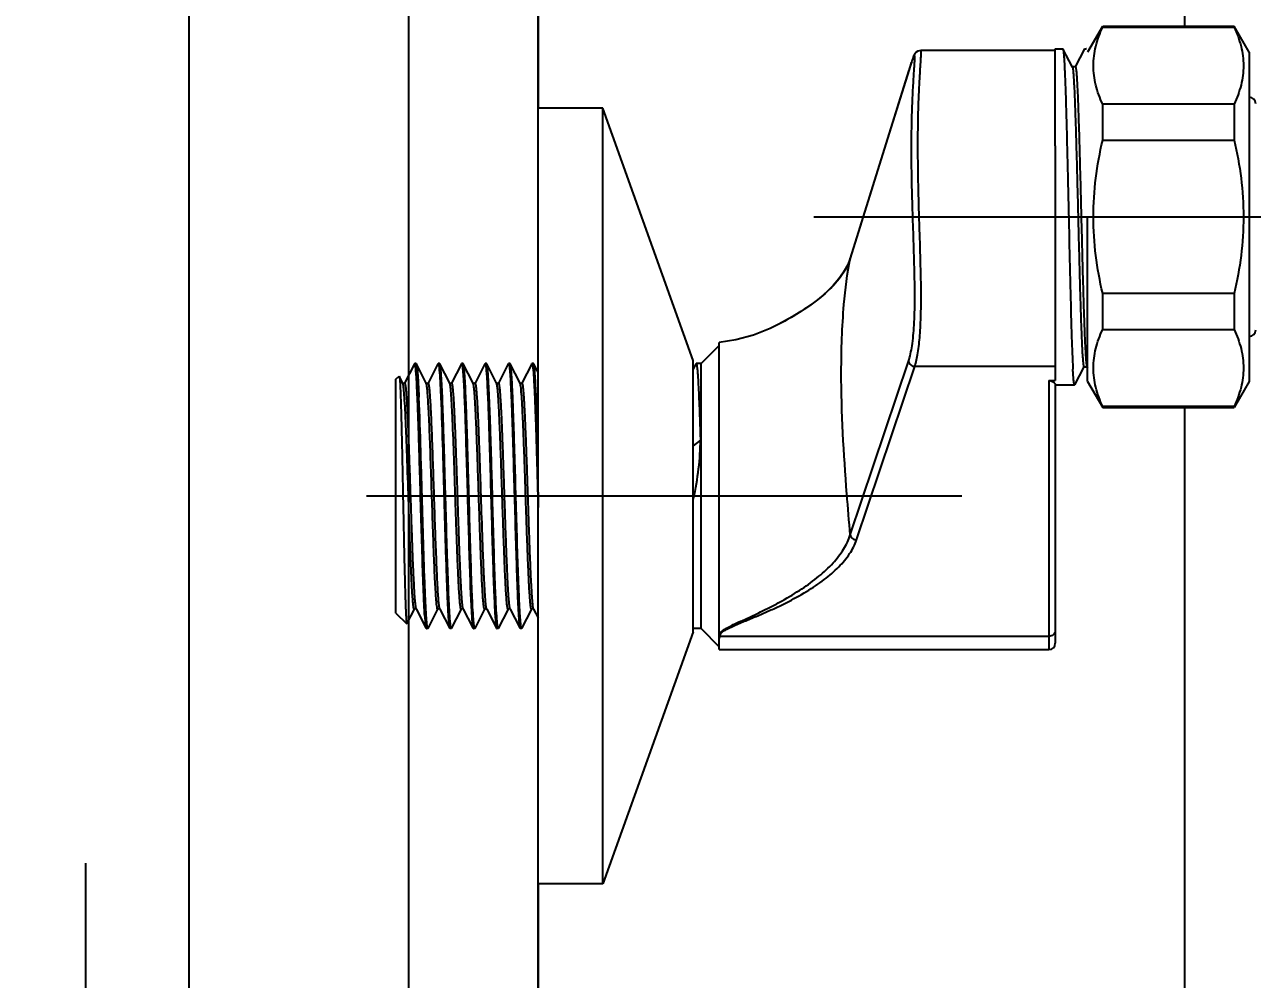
# Model space of a CAD drawing. Header units: millimetres. Extents: x 0 to 1390178, y 0 to 110113.
# Drawn here: x 720612.3 to 720707.3, y 42236.7 to 42310.6 of the extents above; entities that cross this region are included whole.
import ezdxf
from ezdxf.enums import TextEntityAlignment as Align
from ezdxf.xclip import XClip

# ---------------------------------------------------------------- set-up
doc = ezdxf.new("R2018")
doc.units = ezdxf.units.MM
doc.header["$LTSCALE"] = 100
doc.header["$XCLIPFRAME"] = 0
doc.linetypes.add('X - 단위세대 확장형$0$CENTER', pattern=[65, 60, -2, 1, -2])
doc.linetypes.add('X - 단위세대 확장형$0$X-84$0$HID', pattern=[2.3, 1.5, -0.8])
for name, color, linetype in [('SYM', 7, 'Continuous'), ('X - SHEET$0$AA-BORD-TEXT', 3, 'Continuous'), ('X - 단위세대 확장형$0$0 TILE LINE & HATCH', 8, 'Continuous'), ('X - 단위세대 확장형$0$A-ETC', 7, 'Continuous'), ('X - 단위세대 확장형$0$A-FIN', 8, 'Continuous'), ('X - 단위세대 확장형$0$A-HAT', 253, 'Continuous'), ('X - 단위세대 확장형$0$CENTER', 2, 'X - 단위세대 확장형$0$CENTER'), ('X - 단위세대 확장형$0$DIM', 7, 'Continuous'), ('X - 단위세대 확장형$0$TOIL', 4, 'Continuous'), ('X - 단위세대 확장형$0$위생기구', 6, 'Continuous')]:
    doc.layers.add(name, color=color, linetype=linetype)
doc.layers.add('X - 단위세대 확장형$0$A-MC', color=171, linetype='Continuous', plot=False)
doc.styles.get("Standard").update_dxf_attribs({"font": 'Dotum.ttf'})
doc.styles.add('X - SHEET$0$HAUD01', font='Dotum.ttf')

# ---------------------------------------------------------------- blocks, each defined once
blk = doc.blocks.new('X - SHEET$0$HAUDsheetV')
at = {"layer": 'X - SHEET$0$AA-BORD-TEXT', "color": 3, "style": 'X - SHEET$0$HAUD01'}
for tag, p in [('PJCode', (786, 567.9351)), ('작성자', (786.11165, 194.82441)), ('검토자', (786.11165, 181.82441)), ('최종검토자', (786.11165, 168.82441)), ('승인자', (786.11165, 155.82441)), ('일자', (786.83166, 144.01761)), ('개정번호', (811.99999, 65.92))]:
    blk.add_attdef(tag, text='', height=3, dxfattribs=at).set_placement(p, align=Align.MIDDLE_CENTER)
at = {"layer": 'X - SHEET$0$AA-BORD-TEXT', "color": 3, "lineweight": 30, "flags": 104}
blk.add_attdef('PJTitle', text='', height=4, dxfattribs=at).set_placement((787.2483, 536.62153), align=Align.MIDDLE_CENTER)
blk = doc.blocks.new('X - SHEET')
ref = blk.add_blockref('X - SHEET$0$HAUDsheetV', (-100, 0), dxfattribs=dict(xscale=100, yscale=100, zscale=100))
lines = blk.add_mtext('중랑구 상봉동 116-49번지 일원 2030 청년주택 \\P신축공사', dxfattribs={"layer": 'X - SHEET$0$AA-BORD-TEXT', "color": 3, "insert": (78624.83, 53662.153), "char_height": 5056.51661, "attachment_point": 1})
ref.add_attrib('PJTitle', '', (78624.83, 53662.153), dxfattribs={"flags": 104}).embed_mtext(lines)
blk = doc.blocks.new('X - 단위세대 확장형$0$KBY-030C(TOP)')
at = {"layer": 'X - 단위세대 확장형$0$위생기구', "linetype": 'Continuous'}
for p, q in [((999.164, -1849.872), (998.401, -1851.366)), ((999.179, -1849.856), (999.164, -1849.872)), ((999.296, -1849.856), (999.179, -1849.856)), ((999.201, -1849.884), (999.179, -1849.856)), ((999.296, -1849.856), (999.312, -1849.872)), ((1000.074, -1851.366), (999.312, -1849.872)), ((1000.978, -1849.872), (1000.215, -1851.366)), ((1000.978, -1849.872), (1000.994, -1849.856)), ((1001.11, -1849.856), (1000.994, -1849.856)), ((1000.994, -1849.856), (1001.011, -1849.876)), ((1001.011, -1849.876), (1001.015, -1849.884)), ((1001.015, -1849.884), (1001.06, -1850.123)), ((1001.126, -1849.872), (1001.11, -1849.856)), ((1001.889, -1851.366), (1001.126, -1849.872)), ((1002.792, -1849.872), (1002.029, -1851.366)), ((1002.792, -1849.872), (1002.808, -1849.856)), ((1002.924, -1849.856), (1002.808, -1849.856)), ((1002.94, -1849.872), (1002.924, -1849.856)), ((1003.703, -1851.366), (1002.94, -1849.872)), ((1004.606, -1849.872), (1003.844, -1851.366)), ((1004.606, -1849.872), (1004.622, -1849.856)), ((1004.739, -1849.856), (1004.622, -1849.856)), ((1004.755, -1849.872), (1004.739, -1849.856)), ((1005.517, -1851.366), (1004.755, -1849.872)), ((1006.421, -1849.872), (1005.658, -1851.366)), ((1006.421, -1849.872), (1006.437, -1849.856)), ((1006.553, -1849.856), (1006.437, -1849.856)), ((1006.569, -1849.872), (1006.553, -1849.856)), ((1007.331, -1851.366), (1006.569, -1849.872)), ((1008.235, -1849.872), (1007.472, -1851.366)), ((1008.235, -1849.872), (1008.251, -1849.856)), ((997.73, -1851.056), (997.97, -1850.816)), ((997.73, -1869.156), (997.73, -1851.056)), ((997.97, -1850.816), (997.982, -1850.821)), ((998.26, -1851.366), (997.982, -1850.821)), ((997.982, -1850.821), (997.996, -1850.874)), ((998.261, -1851.368), (998.26, -1851.366)), ((998.293, -1851.488), (998.26, -1851.366)), ((998.402, -1851.364), (998.401, -1851.366)), ((1000.074, -1851.366), (1000.074, -1851.365)), ((1000.096, -1851.435), (1000.074, -1851.366)), ((1001.889, -1851.366), (1001.888, -1851.365)), ((1001.924, -1851.501), (1001.889, -1851.366)), ((1002.03, -1851.364), (1002.029, -1851.366)), ((1003.703, -1851.366), (1003.702, -1851.365)), ((1003.709, -1851.38), (1003.703, -1851.366)), ((1003.845, -1851.364), (1003.844, -1851.366)), ((1005.518, -1851.368), (1005.517, -1851.366)), ((1005.527, -1851.391), (1005.517, -1851.366)), ((1005.659, -1851.364), (1005.658, -1851.366)), ((1007.331, -1851.366), (1007.331, -1851.365)), ((1007.357, -1851.452), (1007.331, -1851.366)), ((1007.473, -1851.364), (1007.472, -1851.366)), ((998.582, -1869.993), (999.167, -1868.847)), ((999.167, -1868.847), (999.167, -1868.847)), ((999.167, -1868.847), (999.167, -1868.847)), ((999.308, -1868.847), (999.302, -1868.833)), ((999.303, -1868.839), (999.308, -1868.847)), ((999.308, -1868.847), (999.665, -1869.547)), ((1000.219, -1870.341), (1000.981, -1868.847)), ((1000.981, -1868.847), (1000.981, -1868.848)), ((1001.122, -1868.847), (1001.117, -1868.834)), ((1001.123, -1868.848), (1001.122, -1868.847)), ((1001.122, -1868.847), (1001.885, -1870.341)), ((1002.033, -1870.341), (1002.796, -1868.847)), ((1002.796, -1868.847), (1002.795, -1868.848)), ((1002.937, -1868.847), (1002.903, -1868.721)), ((1002.938, -1868.848), (1002.937, -1868.847)), ((1002.937, -1868.847), (1003.294, -1869.547)), ((1003.847, -1870.341), (1004.61, -1868.847)), ((1004.61, -1868.847), (1004.609, -1868.848)), ((1004.751, -1868.847), (1004.733, -1868.795)), ((1004.752, -1868.848), (1004.751, -1868.847)), ((1004.751, -1868.847), (1005.108, -1869.547)), ((1005.662, -1870.341), (1006.424, -1868.847)), ((1006.424, -1868.847), (1006.424, -1868.848)), ((1006.565, -1868.847), (1006.56, -1868.835)), ((1006.566, -1868.848), (1006.565, -1868.847)), ((1006.565, -1868.847), (1006.923, -1869.547)), ((1007.476, -1870.341), (1008.239, -1868.847)), ((1008.239, -1868.847), (1008.238, -1868.848)), ((997.73, -1869.156), (998.571, -1869.998)), ((998.571, -1869.998), (998.582, -1869.993)), ((999.665, -1869.547), (1000.071, -1870.341)), ((1003.294, -1869.547), (1003.699, -1870.341)), ((1005.108, -1869.547), (1005.514, -1870.341)), ((1006.923, -1869.547), (1007.328, -1870.341)), ((1000.071, -1870.341), (1000.087, -1870.356)), ((1000.203, -1870.356), (1000.087, -1870.356)), ((1000.203, -1870.356), (1000.185, -1870.336)), ((1000.219, -1870.341), (1000.203, -1870.356)), ((1001.885, -1870.341), (1001.901, -1870.356)), ((1002.017, -1870.356), (1001.901, -1870.356)), ((1002.017, -1870.356), (1001.998, -1870.334)), ((1002.033, -1870.341), (1002.017, -1870.356)), ((1003.699, -1870.341), (1003.715, -1870.356)), ((1003.831, -1870.356), (1003.715, -1870.356)), ((1003.831, -1870.356), (1003.812, -1870.334)), ((1003.847, -1870.341), (1003.831, -1870.356)), ((1005.514, -1870.341), (1005.53, -1870.356)), ((1005.646, -1870.356), (1005.53, -1870.356)), ((1005.646, -1870.356), (1005.624, -1870.328)), ((1005.662, -1870.341), (1005.646, -1870.356)), ((1007.328, -1870.341), (1007.344, -1870.356)), ((1007.46, -1870.356), (1007.344, -1870.356)), ((1007.46, -1870.356), (1007.441, -1870.334)), ((1007.476, -1870.341), (1007.46, -1870.356))]:
    blk.add_line(p, q, dxfattribs=at)
for points in [[(998.402, -1851.365), (998.4, -1851.368), (998.348, -1851.401), (998.268, -1851.376), (998.261, -1851.368)], [(1000.099, -1851.389), (1000.076, -1851.369), (1000.074, -1851.365)], [(1000.215, -1851.366), (1000.199, -1851.384), (1000.123, -1851.399), (1000.099, -1851.389)], [(1002.03, -1851.364), (1002.029, -1851.367), (1001.975, -1851.401), (1001.893, -1851.372), (1001.888, -1851.366)], [(1003.845, -1851.364), (1003.843, -1851.367), (1003.789, -1851.401), (1003.707, -1851.372), (1003.703, -1851.366)], [(1005.659, -1851.364), (1005.657, -1851.367), (1005.608, -1851.4), (1005.525, -1851.376), (1005.518, -1851.368)], [(1007.473, -1851.364), (1007.472, -1851.367), (1007.417, -1851.401), (1007.336, -1851.372), (1007.331, -1851.366)], [(999.167, -1868.847), (999.169, -1868.843), (999.216, -1868.813), (999.292, -1868.829), (999.303, -1868.839)], [(1000.981, -1868.848), (1000.986, -1868.84), (1001.067, -1868.812), (1001.099, -1868.824)], [(1001.099, -1868.824), (1001.122, -1868.846), (1001.123, -1868.848)], [(1002.795, -1868.848), (1002.8, -1868.84), (1002.882, -1868.812), (1002.913, -1868.824)], [(1002.913, -1868.824), (1002.936, -1868.846), (1002.937, -1868.848)], [(1004.609, -1868.848), (1004.614, -1868.841), (1004.683, -1868.81), (1004.718, -1868.819)], [(1004.718, -1868.819), (1004.749, -1868.843), (1004.752, -1868.848)], [(1006.424, -1868.848), (1006.429, -1868.84), (1006.51, -1868.812), (1006.542, -1868.824)], [(1006.542, -1868.824), (1006.565, -1868.846), (1006.566, -1868.848)]]:
    blk.add_lwpolyline(points, dxfattribs=at)
for centre, radius, start, end in [((999.021, -1849.953), 0.192, 19.95747, 20.81311), ((1002.139, -1870.274), 0.154, 200.8721, 203.24721), ((1003.955, -1870.273), 0.155, 200.81961, 203.11254), ((1005.803, -1870.26), 0.191, 199.9461, 200.91802), ((1007.586, -1870.272), 0.158, 200.75748, 202.96645)]:
    blk.add_arc(centre, radius, start, end, dxfattribs=at)
for points, knots in [([(999.961, -1869.396), (999.919, -1868.765), (999.852, -1867.239), (999.763, -1864.65), (999.674, -1861.575), (999.598, -1858.853), (999.535, -1856.684), (999.489, -1855.167), (999.442, -1853.782), (999.396, -1852.567), (999.35, -1851.556), (999.31, -1850.852), (999.276, -1850.411), (999.253, -1850.176), (999.23, -1850.009), (999.214, -1849.919), (999.202, -1849.887)], [0, 0, 0, 0, 0.097112, 0.234678, 0.398023, 0.569702, 0.652915, 0.731373, 0.802965, 0.865769, 0.9181, 0.958559, 0.973987, 0.986077, 0.994755, 1, 1, 1, 1]), ([(999.312, -1849.872), (999.325, -1849.898), (999.341, -1849.979), (999.365, -1850.133), (999.387, -1850.358), (999.411, -1850.651), (999.435, -1851.011), (999.469, -1851.616), (999.491, -1852.101), (999.505, -1852.444)], [0, 0, 0, 0, 0.033638, 0.094332, 0.182036, 0.296214, 0.436146, 0.600919, 1, 1, 1, 1]), ([(1001.06, -1850.123), (1001.096, -1850.415), (1001.145, -1851.189), (1001.183, -1851.963), (1001.204, -1852.444)], [0, 0, 0, 0, 0.379567, 1, 1, 1, 1]), ([(1001.891, -1869.396), (1001.849, -1868.759), (1001.781, -1867.215), (1001.692, -1864.598), (1001.602, -1861.492), (1001.526, -1858.747), (1001.462, -1856.565), (1001.415, -1855.044), (1001.368, -1853.661), (1001.322, -1852.455), (1001.281, -1851.576), (1001.247, -1850.985), (1001.224, -1850.634), (1001.201, -1850.348), (1001.178, -1850.127), (1001.155, -1849.977), (1001.139, -1849.897), (1001.126, -1849.872)], [0, 0, 0, 0, 0.098047, 0.237092, 0.402045, 0.574993, 0.658571, 0.737145, 0.80857, 0.870892, 0.922411, 0.94367, 0.961727, 0.976467, 0.987789, 0.995637, 1, 1, 1, 1]), ([(1002.808, -1849.856), (1002.816, -1849.856), (1002.833, -1849.887), (1002.838, -1849.91), (1002.842, -1849.929)], [0, 0, 0, 0, 0.304587, 1, 1, 1, 1]), ([(1002.842, -1849.929), (1002.868, -1850.036), (1002.898, -1850.342), (1002.944, -1850.922), (1002.987, -1851.742), (1003.033, -1852.78), (1003.079, -1854.009), (1003.142, -1855.932), (1003.218, -1858.542), (1003.307, -1861.728), (1003.395, -1864.745), (1003.482, -1867.282), (1003.548, -1868.777), (1003.589, -1869.396)], [0, 0, 0, 0, 0.017026, 0.047157, 0.089655, 0.143429, 0.207084, 0.278965, 0.439752, 0.609148, 0.769616, 0.904551, 1, 1, 1, 1]), ([(1003.705, -1869.396), (1003.663, -1868.759), (1003.596, -1867.215), (1003.506, -1864.598), (1003.416, -1861.492), (1003.34, -1858.747), (1003.276, -1856.565), (1003.229, -1855.044), (1003.183, -1853.661), (1003.136, -1852.455), (1003.095, -1851.576), (1003.062, -1850.985), (1003.038, -1850.634), (1003.015, -1850.348), (1002.993, -1850.127), (1002.969, -1849.977), (1002.953, -1849.897), (1002.94, -1849.872)], [0, 0, 0, 0, 0.098047, 0.237091, 0.402045, 0.574992, 0.65857, 0.737144, 0.80857, 0.870892, 0.922411, 0.94367, 0.961727, 0.976467, 0.987789, 0.995637, 1, 1, 1, 1]), ([(1004.622, -1849.856), (1004.631, -1849.856), (1004.647, -1849.888), (1004.653, -1849.911), (1004.657, -1849.93)], [0, 0, 0, 0, 0.304046, 1, 1, 1, 1]), ([(1004.657, -1849.93), (1004.682, -1850.038), (1004.713, -1850.345), (1004.759, -1850.925), (1004.802, -1851.746), (1004.848, -1852.785), (1004.893, -1854.014), (1004.957, -1855.937), (1005.032, -1858.547), (1005.121, -1861.731), (1005.209, -1864.747), (1005.296, -1867.283), (1005.362, -1868.778), (1005.404, -1869.396)], [0, 0, 0, 0, 0.017092, 0.047278, 0.089819, 0.143624, 0.207297, 0.279184, 0.439952, 0.609299, 0.769707, 0.904586, 1, 1, 1, 1]), ([(1005.52, -1869.396), (1005.477, -1868.759), (1005.41, -1867.215), (1005.32, -1864.598), (1005.231, -1861.492), (1005.154, -1858.747), (1005.091, -1856.565), (1005.044, -1855.044), (1004.997, -1853.661), (1004.95, -1852.455), (1004.91, -1851.576), (1004.876, -1850.985), (1004.853, -1850.634), (1004.829, -1850.348), (1004.807, -1850.127), (1004.784, -1849.977), (1004.767, -1849.897), (1004.755, -1849.872)], [0, 0, 0, 0, 0.098047, 0.237091, 0.402044, 0.574991, 0.658569, 0.737143, 0.808569, 0.870892, 0.922411, 0.94367, 0.961727, 0.976467, 0.987789, 0.995637, 1, 1, 1, 1]), ([(1006.437, -1849.856), (1006.445, -1849.856), (1006.462, -1849.888), (1006.467, -1849.912), (1006.472, -1849.931)], [0, 0, 0, 0, 0.303499, 1, 1, 1, 1]), ([(1006.472, -1849.931), (1006.497, -1850.039), (1006.527, -1850.347), (1006.573, -1850.929), (1006.616, -1851.751), (1006.662, -1852.79), (1006.707, -1854.019), (1006.771, -1855.942), (1006.847, -1858.551), (1006.936, -1861.735), (1007.023, -1864.75), (1007.111, -1867.284), (1007.177, -1868.778), (1007.218, -1869.396)], [0, 0, 0, 0, 0.017163, 0.047408, 0.089995, 0.143832, 0.207526, 0.279419, 0.440165, 0.609462, 0.769804, 0.904623, 1, 1, 1, 1]), ([(1007.334, -1869.396), (1007.292, -1868.759), (1007.224, -1867.215), (1007.135, -1864.598), (1007.045, -1861.492), (1006.969, -1858.747), (1006.905, -1856.565), (1006.858, -1855.044), (1006.811, -1853.661), (1006.764, -1852.455), (1006.724, -1851.576), (1006.69, -1850.985), (1006.667, -1850.634), (1006.643, -1850.348), (1006.621, -1850.127), (1006.598, -1849.977), (1006.582, -1849.897), (1006.569, -1849.872)], [0, 0, 0, 0, 0.098048, 0.237089, 0.402042, 0.57499, 0.658567, 0.737141, 0.808567, 0.870892, 0.922411, 0.94367, 0.961727, 0.976467, 0.987789, 0.995637, 1, 1, 1, 1]), ([(997.996, -1850.874), (998.018, -1850.999), (998.04, -1851.362), (998.077, -1852.06), (998.11, -1853.06), (998.146, -1854.322), (998.181, -1855.799), (998.217, -1857.438), (998.252, -1859.179), (998.288, -1860.96), (998.323, -1862.718), (998.358, -1864.391), (998.393, -1865.922), (998.423, -1867.084), (998.447, -1867.904), (998.465, -1868.424), (998.482, -1868.874), (998.499, -1869.251), (998.516, -1869.551), (998.531, -1869.752), (998.544, -1869.872), (998.552, -1869.933), (998.56, -1869.972), (998.566, -1869.993), (998.571, -1869.998)], [0, 0, 0, 0, 0.019805, 0.056871, 0.109792, 0.176578, 0.254751, 0.34145, 0.433539, 0.527726, 0.620681, 0.709156, 0.790093, 0.860728, 0.89142, 0.918681, 0.942281, 0.962033, 0.977772, 0.989385, 0.993615, 0.996787, 0.998905, 1, 1, 1, 1]), ([(999.167, -1868.847), (999.163, -1868.854), (999.157, -1868.867), (999.133, -1868.86), (999.124, -1868.831), (999.109, -1868.79), (999.097, -1868.727), (999.077, -1868.607), (999.054, -1868.409), (999.027, -1868.116), (999.001, -1867.752), (998.974, -1867.32), (998.936, -1866.618), (998.89, -1865.605), (998.836, -1864.251), (998.783, -1862.749), (998.711, -1860.609), (998.641, -1858.458), (998.569, -1856.373), (998.515, -1854.972), (998.462, -1853.754), (998.411, -1852.762), (998.358, -1852.032), (998.32, -1851.636), (998.293, -1851.488)], [0, 0, 0, 0, 0.00122, 0.002024, 0.00355, 0.006102, 0.009727, 0.014437, 0.0271, 0.044, 0.065003, 0.089921, 0.118541, 0.185831, 0.264484, 0.351704, 0.444387, 0.632864, 0.721949, 0.803315, 0.874068, 0.931695, 0.974161, 1, 1, 1, 1]), ([(999.302, -1868.833), (999.288, -1868.796), (999.268, -1868.692), (999.241, -1868.496), (999.214, -1868.221), (999.174, -1867.704), (999.127, -1866.883), (999.072, -1865.715), (999.018, -1864.334), (998.963, -1862.793), (998.907, -1861.151), (998.852, -1859.469), (998.797, -1857.811), (998.742, -1856.24), (998.687, -1854.815), (998.64, -1853.745), (998.601, -1853.001), (998.573, -1852.541), (998.545, -1852.153), (998.521, -1851.876), (998.501, -1851.694), (998.488, -1851.586), (998.474, -1851.499), (998.461, -1851.431), (998.446, -1851.385), (998.436, -1851.355), (998.412, -1851.344), (998.405, -1851.358), (998.402, -1851.364)], [0, 0, 0, 0, 0.006712, 0.017997, 0.033798, 0.05398, 0.10671, 0.174221, 0.25397, 0.342947, 0.437788, 0.53491, 0.630641, 0.721361, 0.803642, 0.874377, 0.904561, 0.9309, 0.953146, 0.971095, 0.978405, 0.984585, 0.989627, 0.993521, 0.996277, 0.99794, 0.998788, 1, 1, 1, 1]), ([(1000.265, -1853.559), (1000.252, -1853.299), (1000.227, -1852.832), (1000.188, -1852.215), (1000.147, -1851.766), (1000.117, -1851.524), (1000.096, -1851.435)], [0, 0, 0, 0, 0.36558, 0.657988, 0.870789, 1, 1, 1, 1]), ([(1000.444, -1853.559), (1000.435, -1853.378), (1000.417, -1853.04), (1000.389, -1852.568), (1000.361, -1852.171), (1000.337, -1851.887), (1000.316, -1851.7), (1000.302, -1851.59), (1000.288, -1851.501), (1000.275, -1851.432), (1000.26, -1851.386), (1000.251, -1851.354), (1000.226, -1851.344), (1000.219, -1851.359), (1000.215, -1851.366)], [0, 0, 0, 0, 0.240333, 0.450346, 0.627617, 0.770543, 0.82871, 0.877855, 0.917895, 0.948773, 0.970529, 0.98355, 0.990159, 1, 1, 1, 1]), ([(1002.795, -1868.848), (1002.792, -1868.854), (1002.785, -1868.867), (1002.762, -1868.86), (1002.752, -1868.831), (1002.738, -1868.79), (1002.726, -1868.728), (1002.706, -1868.608), (1002.683, -1868.411), (1002.656, -1868.12), (1002.63, -1867.758), (1002.603, -1867.328), (1002.565, -1866.63), (1002.519, -1865.621), (1002.466, -1864.272), (1002.412, -1862.776), (1002.341, -1860.643), (1002.256, -1858.024), (1002.168, -1855.529), (1002.092, -1853.791), (1002.041, -1852.793), (1001.989, -1852.055), (1001.951, -1851.652), (1001.924, -1851.501)], [0, 0, 0, 0, 0.001215, 0.002018, 0.003539, 0.006079, 0.009689, 0.01438, 0.026987, 0.043813, 0.064724, 0.089536, 0.118037, 0.185057, 0.26342, 0.350354, 0.442783, 0.630953, 0.801511, 0.872513, 0.930529, 0.973517, 1, 1, 1, 1]), ([(1002.903, -1868.721), (1002.876, -1868.573), (1002.838, -1868.175), (1002.786, -1867.444), (1002.734, -1866.452), (1002.681, -1865.234), (1002.628, -1863.834), (1002.555, -1861.751), (1002.486, -1859.602), (1002.414, -1857.464), (1002.36, -1855.964), (1002.307, -1854.611), (1002.261, -1853.598), (1002.223, -1852.897), (1002.196, -1852.464), (1002.17, -1852.1), (1002.146, -1851.84), (1002.127, -1851.669), (1002.114, -1851.569), (1002.1, -1851.487), (1002.088, -1851.424), (1002.073, -1851.382), (1002.064, -1851.353), (1002.041, -1851.345), (1002.034, -1851.358), (1002.03, -1851.364)], [0, 0, 0, 0, 0.025982, 0.068545, 0.126224, 0.196985, 0.27832, 0.367344, 0.55565, 0.648244, 0.735388, 0.813987, 0.881254, 0.909877, 0.934807, 0.955833, 0.972766, 0.979654, 0.985472, 0.990209, 0.993862, 0.996442, 0.997996, 0.99881, 1, 1, 1, 1]), ([(1004.609, -1868.848), (1004.606, -1868.854), (1004.599, -1868.868), (1004.575, -1868.858), (1004.565, -1868.828), (1004.55, -1868.782), (1004.538, -1868.715), (1004.524, -1868.628), (1004.51, -1868.521), (1004.49, -1868.338), (1004.466, -1868.061), (1004.438, -1867.673), (1004.411, -1867.214), (1004.371, -1866.47), (1004.324, -1865.4), (1004.269, -1863.975), (1004.214, -1862.403), (1004.159, -1860.745), (1004.103, -1859.062), (1004.048, -1857.419), (1003.993, -1855.877), (1003.939, -1854.496), (1003.884, -1853.327), (1003.837, -1852.507), (1003.796, -1851.99), (1003.77, -1851.715), (1003.743, -1851.52), (1003.723, -1851.416), (1003.709, -1851.38)], [0, 0, 0, 0, 0.001226, 0.002068, 0.003716, 0.006456, 0.010336, 0.015363, 0.02153, 0.028828, 0.046758, 0.068988, 0.095317, 0.125494, 0.196231, 0.278529, 0.369278, 0.465044, 0.562205, 0.657084, 0.746092, 0.82586, 0.893377, 0.946096, 0.966265, 0.98205, 0.993314, 1, 1, 1, 1]), ([(1004.733, -1868.795), (1004.721, -1868.747), (1004.7, -1868.624), (1004.659, -1868.274), (1004.614, -1867.653), (1004.56, -1866.706), (1004.507, -1865.515), (1004.453, -1864.125), (1004.379, -1862.026), (1004.308, -1859.846), (1004.235, -1857.665), (1004.181, -1856.124), (1004.126, -1854.729), (1004.08, -1853.683), (1004.041, -1852.958), (1004.014, -1852.509), (1003.986, -1852.131), (1003.963, -1851.861), (1003.943, -1851.684), (1003.929, -1851.579), (1003.916, -1851.494), (1003.903, -1851.428), (1003.888, -1851.384), (1003.879, -1851.354), (1003.855, -1851.344), (1003.848, -1851.358), (1003.845, -1851.364)], [0, 0, 0, 0, 0.008488, 0.021427, 0.06025, 0.115122, 0.184043, 0.264483, 0.353483, 0.543862, 0.638232, 0.727401, 0.808086, 0.87732, 0.90683, 0.932562, 0.954284, 0.971797, 0.978929, 0.984957, 0.989868, 0.993662, 0.996348, 0.997968, 0.998802, 1, 1, 1, 1]), ([(1006.424, -1868.848), (1006.42, -1868.854), (1006.413, -1868.868), (1006.389, -1868.859), (1006.38, -1868.828), (1006.365, -1868.784), (1006.352, -1868.717), (1006.338, -1868.631), (1006.325, -1868.525), (1006.305, -1868.344), (1006.281, -1868.07), (1006.253, -1867.686), (1006.226, -1867.231), (1006.187, -1866.494), (1006.14, -1865.432), (1006.085, -1864.017), (1006.03, -1862.456), (1005.975, -1860.807), (1005.92, -1859.131), (1005.865, -1857.492), (1005.81, -1855.952), (1005.756, -1854.567), (1005.702, -1853.39), (1005.655, -1852.56), (1005.614, -1852.032), (1005.588, -1851.748), (1005.561, -1851.542), (1005.541, -1851.432), (1005.527, -1851.391)], [0, 0, 0, 0, 0.001228, 0.002063, 0.003688, 0.006397, 0.010234, 0.015207, 0.021312, 0.028542, 0.046303, 0.068336, 0.094439, 0.124369, 0.194558, 0.276282, 0.366477, 0.461764, 0.55857, 0.653263, 0.742294, 0.822325, 0.890358, 0.943853, 0.964503, 0.980828, 0.992682, 1, 1, 1, 1]), ([(1006.56, -1868.835), (1006.546, -1868.799), (1006.526, -1868.697), (1006.499, -1868.504), (1006.472, -1868.231), (1006.432, -1867.716), (1006.385, -1866.898), (1006.33, -1865.731), (1006.275, -1864.351), (1006.22, -1862.811), (1006.165, -1861.167), (1006.11, -1859.484), (1006.055, -1857.824), (1006, -1856.25), (1005.945, -1854.823), (1005.897, -1853.75), (1005.858, -1853.005), (1005.83, -1852.544), (1005.803, -1852.155), (1005.779, -1851.878), (1005.759, -1851.695), (1005.745, -1851.587), (1005.731, -1851.499), (1005.718, -1851.431), (1005.703, -1851.386), (1005.694, -1851.355), (1005.67, -1851.344), (1005.662, -1851.358), (1005.659, -1851.364)], [0, 0, 0, 0, 0.006564, 0.017708, 0.033383, 0.053449, 0.105995, 0.173383, 0.253069, 0.342039, 0.436924, 0.53413, 0.629974, 0.720825, 0.803242, 0.874108, 0.90435, 0.930744, 0.953036, 0.971026, 0.978354, 0.984548, 0.989601, 0.993507, 0.996272, 0.99794, 0.998789, 1, 1, 1, 1]), ([(1008.238, -1868.848), (1008.235, -1868.854), (1008.228, -1868.868), (1008.204, -1868.859), (1008.195, -1868.83), (1008.18, -1868.788), (1008.168, -1868.724), (1008.154, -1868.641), (1008.141, -1868.539), (1008.121, -1868.366), (1008.098, -1868.102), (1008.071, -1867.731), (1008.044, -1867.292), (1008.005, -1866.579), (1007.959, -1865.551), (1007.905, -1864.178), (1007.851, -1862.657), (1007.779, -1860.498), (1007.709, -1858.332), (1007.635, -1856.24), (1007.582, -1854.843), (1007.528, -1853.637), (1007.477, -1852.665), (1007.423, -1851.963), (1007.386, -1851.588), (1007.357, -1851.452)], [0, 0, 0, 0, 0.00122, 0.002034, 0.003594, 0.006195, 0.009887, 0.01468, 0.020572, 0.027552, 0.044716, 0.066036, 0.091315, 0.120335, 0.188506, 0.26809, 0.356212, 0.449684, 0.639077, 0.728147, 0.809109, 0.879038, 0.935411, 0.976205, 1, 1, 1, 1]), ([(1000.077, -1869.396), (1000.047, -1868.949), (999.996, -1867.892), (999.897, -1865.289), (999.787, -1861.469), (999.659, -1856.875), (999.564, -1853.827), (999.505, -1852.444)], [0, 0, 0, 0, 0.079312, 0.187108, 0.460657, 0.755139, 1, 1, 1, 1]), ([(1001.204, -1852.444), (1001.262, -1853.827), (1001.357, -1856.875), (1001.485, -1861.469), (1001.595, -1865.289), (1001.694, -1867.892), (1001.745, -1868.949), (1001.775, -1869.396)], [0, 0, 0, 0, 0.244861, 0.539343, 0.812892, 0.920688, 1, 1, 1, 1]), ([(1000.981, -1868.848), (1000.94, -1868.925), (1000.885, -1868.573), (1000.869, -1868.406), (1000.833, -1868.027), (1000.798, -1867.489), (1000.753, -1866.685), (1000.71, -1865.733), (1000.666, -1864.644), (1000.605, -1863.001), (1000.533, -1860.825), (1000.447, -1858.215), (1000.362, -1855.785), (1000.3, -1854.253), (1000.265, -1853.559)], [0, 0, 0, 0, 0.017235, 0.029796, 0.045584, 0.08648, 0.138972, 0.201816, 0.273514, 0.352355, 0.5238, 0.699855, 0.863775, 1, 1, 1, 1]), ([(1001.117, -1868.834), (1001.092, -1868.77), (1001.066, -1868.574), (1001.024, -1868.197), (1000.986, -1867.647), (1000.944, -1866.938), (1000.903, -1866.085), (1000.846, -1864.712), (1000.776, -1862.792), (1000.696, -1860.358), (1000.615, -1857.904), (1000.535, -1855.634), (1000.476, -1854.207), (1000.444, -1853.559)], [0, 0, 0, 0, 0.013348, 0.038373, 0.074633, 0.121386, 0.177654, 0.242253, 0.390832, 0.554628, 0.71985, 0.872585, 1, 1, 1, 1]), ([(999.961, -1869.396), (999.969, -1869.519), (999.985, -1869.737), (1000.01, -1870.019), (1000.037, -1870.21), (1000.055, -1870.31), (1000.071, -1870.341)], [0, 0, 0, 0, 0.389161, 0.687137, 0.890905, 1, 1, 1, 1]), ([(1000.182, -1870.329), (1000.168, -1870.294), (1000.15, -1870.192), (1000.125, -1869.999), (1000.1, -1869.724), (1000.085, -1869.514), (1000.077, -1869.396)], [0, 0, 0, 0, 0.120034, 0.32753, 0.621783, 1, 1, 1, 1]), ([(1001.775, -1869.396), (1001.783, -1869.519), (1001.799, -1869.737), (1001.824, -1870.019), (1001.852, -1870.21), (1001.869, -1870.31), (1001.885, -1870.341)], [0, 0, 0, 0, 0.389161, 0.687139, 0.890907, 1, 1, 1, 1]), ([(1001.996, -1870.328), (1001.982, -1870.293), (1001.964, -1870.191), (1001.939, -1869.998), (1001.914, -1869.724), (1001.899, -1869.514), (1001.891, -1869.396)], [0, 0, 0, 0, 0.120678, 0.328389, 0.622421, 1, 1, 1, 1]), ([(1003.589, -1869.396), (1003.597, -1869.519), (1003.614, -1869.737), (1003.639, -1870.019), (1003.666, -1870.21), (1003.684, -1870.31), (1003.699, -1870.341)], [0, 0, 0, 0, 0.389167, 0.687143, 0.890908, 1, 1, 1, 1]), ([(1003.81, -1870.328), (1003.797, -1870.293), (1003.778, -1870.191), (1003.753, -1869.998), (1003.729, -1869.723), (1003.713, -1869.514), (1003.705, -1869.396)], [0, 0, 0, 0, 0.120809, 0.328564, 0.622552, 1, 1, 1, 1]), ([(1005.404, -1869.396), (1005.412, -1869.519), (1005.428, -1869.737), (1005.453, -1870.019), (1005.48, -1870.21), (1005.498, -1870.31), (1005.514, -1870.341)], [0, 0, 0, 0, 0.389168, 0.687144, 0.890909, 1, 1, 1, 1]), ([(1005.623, -1870.325), (1005.61, -1870.289), (1005.592, -1870.187), (1005.567, -1869.994), (1005.543, -1869.721), (1005.528, -1869.513), (1005.52, -1869.396)], [0, 0, 0, 0, 0.123051, 0.331556, 0.624771, 1, 1, 1, 1]), ([(1007.218, -1869.396), (1007.226, -1869.519), (1007.242, -1869.737), (1007.267, -1870.019), (1007.295, -1870.21), (1007.312, -1870.31), (1007.328, -1870.341)], [0, 0, 0, 0, 0.389188, 0.687153, 0.890912, 1, 1, 1, 1]), ([(1007.439, -1870.328), (1007.425, -1870.293), (1007.407, -1870.19), (1007.382, -1869.998), (1007.357, -1869.723), (1007.342, -1869.514), (1007.334, -1869.396)], [0, 0, 0, 0, 0.120961, 0.328768, 0.622704, 1, 1, 1, 1]), ([(1000.185, -1870.336), (1000.184, -1870.335), (1000.183, -1870.333), (1000.182, -1870.33), (1000.182, -1870.329)], [0, 0, 0, 0, 0.485214, 1, 1, 1, 1])]:
    blk.add_open_spline(points, degree=3, knots=knots, dxfattribs=at)
blk.add_wipeout([(1008.73, -1662.941), (1013.73, -1662.941), (1020.73, -1682.441), (1020.73, -1682.691), (1021.33, -1682.691), (1022.73, -1681.291), (1022.73, -1681.062), (1048.23, -1681.062), (1048.583, -1681.209), (1048.73, -1681.562), (1048.73, -1705.502), (1049.044, -1705.513), (1049.768, -1706.902), (1050.003, -1706.902), (1050.732, -1705.502), (1050.859, -1705.513), (1051.23, -1705.774), (1052.397, -1703.752), (1062.562, -1703.752), (1063.73, -1705.774), (1063.73, -1709.252), (1064.083, -1709.398), (1064.23, -1709.752), (1064.23, -1702.002), (1064.523, -1701.294), (1065.23, -1701.002), (1107.23, -1701.002), (1107.937, -1701.294), (1108.23, -1702.002), (1108.23, -1759.719), (1113.559, -1760.414), (1122.297, -1760.969), (1124.588, -1761.002), (1194.559, -1761.002), (1198.534, -1762.233), (1201.113, -1765.485), (1203.545, -1778.502), (1201.118, -1791.507), (1198.534, -1794.77), (1194.559, -1796.002), (1124.588, -1796.002), (1114.395, -1796.506), (1108.218, -1797.285), (1108.23, -1855.002), (1107.937, -1855.709), (1107.23, -1856.002), (1065.23, -1856.002), (1064.523, -1855.709), (1064.23, -1855.002), (1064.23, -1847.252), (1064.083, -1847.605), (1063.73, -1847.752), (1063.73, -1851.23), (1062.562, -1853.252), (1052.397, -1853.252), (1051.23, -1851.23), (1051.23, -1850.196), (1051.181, -1850.102), (1050.951, -1850.104), (1050.212, -1851.5), (1048.73, -1851.502), (1048.73, -1871.485), (1048.23, -1871.985), (1022.73, -1871.985), (1022.73, -1871.756), (1021.33, -1870.356), (1020.73, -1870.356), (1020.73, -1870.606), (1013.73, -1890.106), (1008.73, -1890.106), (1008.73, -1830.106), (1013.73, -1830.106), (1020.73, -1849.606), (1020.73, -1850.275), (1020.957, -1849.858), (1021.33, -1849.856), (1022.73, -1848.456), (1022.73, -1848.228), (1024.698, -1847.831), (1027.612, -1846.664), (1030.291, -1844.944), (1032.36, -1842.778), (1032.772, -1841.955), (1035.124, -1834.469), (1037.859, -1825.901), (1037.859, -1825.631), (1038.211, -1825.655), (1048.73, -1825.655), (1048.73, -1825.502), (1049.309, -1825.502), (1050.055, -1826.922), (1050.297, -1826.922), (1051.009, -1825.502), (1051.252, -1825.736), (1052.397, -1823.752), (1062.562, -1823.752), (1063.73, -1825.774), (1063.73, -1829.252), (1064.083, -1829.398), (1064.23, -1829.752), (1064.23, -1727.252), (1064.083, -1727.605), (1063.73, -1727.752), (1063.73, -1731.23), (1062.562, -1733.252), (1052.397, -1733.252), (1051.23, -1731.23), (1051.23, -1730.727), (1050.897, -1730.088), (1050.668, -1730.102), (1049.951, -1731.49), (1048.73, -1731.502), (1048.73, -1731.389), (1038.147, -1731.349), (1038.061, -1731.4), (1037.809, -1730.891), (1032.869, -1712.266), (1030.88, -1709.005), (1027.809, -1706.573), (1022.73, -1704.82), (1022.73, -1704.591), (1021.33, -1703.191), (1020.73, -1703.191), (1020.73, -1703.441), (1013.73, -1722.941), (1008.73, -1722.941)]).dxf.layer = 'X - 단위세대 확장형$0$0 TILE LINE & HATCH'
at = {"layer": 'X - 단위세대 확장형$0$CENTER', "color": 1, "linetype": 'X - 단위세대 확장형$0$CENTER'}
for p, q in [((1030.058, -1838.502), (1119.297, -1838.502)), ((1041.499, -1860.106), (995.457, -1860.106))]:
    blk.add_line(p, q, dxfattribs=at)
at = {"layer": 'X - 단위세대 확장형$0$위생기구', "linetype": 'Continuous'}
for p, q in [((1051.252, -1825.736), (1052.397, -1823.752)), ((1052.397, -1823.839), (1052.397, -1823.752)), ((1052.397, -1823.752), (1062.562, -1823.752)), ((1052.397, -1823.839), (1062.562, -1823.839)), ((1063.73, -1825.774), (1062.562, -1823.752)), ((1062.562, -1823.752), (1062.562, -1823.839)), ((1048.73, -1825.631), (1038.316, -1825.631)), ((1048.73, -1833.008), (1048.73, -1825.502)), ((1048.73, -1825.502), (1049.309, -1825.502)), ((1049.309, -1825.502), (1049.321, -1825.513)), ((1050.052, -1826.915), (1049.321, -1825.513)), ((1050.997, -1825.513), (1050.275, -1826.899)), ((1050.997, -1825.513), (1051.009, -1825.502)), ((1051.009, -1825.502), (1051.123, -1825.502)), ((1051.009, -1825.502), (1051.034, -1825.55)), ((1051.136, -1825.513), (1051.124, -1825.502)), ((1063.73, -1825.774), (1063.73, -1851.23)), ((1037.373, -1827.245), (1032.875, -1841.693)), ((1037.416, -1827.104), (1035.882, -1832.031)), ((1037.38, -1827.223), (1037.373, -1827.245)), ((1037.373, -1827.245), (1037.379, -1827.225)), ((1050.28, -1826.902), (1050.038, -1826.902)), ((1050.052, -1826.915), (1050.058, -1826.929)), ((1008.73, -1890.106), (1008.73, -1830.106)), ((1013.73, -1830.106), (1008.73, -1830.106)), ((1020.73, -1849.606), (1013.73, -1830.106)), ((1013.73, -1890.106), (1013.73, -1830.106)), ((1062.562, -1829.781), (1052.397, -1829.781)), ((1052.397, -1832.559), (1052.397, -1829.781)), ((1062.562, -1829.781), (1062.562, -1832.559)), ((1048.73, -1833.008), (1048.73, -1850.284)), ((1052.397, -1832.559), (1062.562, -1832.559)), ((1051.23, -1851.23), (1051.23, -1838.502)), ((1032.868, -1841.717), (1032.875, -1841.693)), ((1032.875, -1841.693), (1032.868, -1841.717)), ((1062.562, -1844.444), (1052.397, -1844.444)), ((1052.397, -1847.222), (1052.397, -1844.444)), ((1062.562, -1844.444), (1062.562, -1847.222)), ((1027.358, -1846.8), (1027.296, -1846.833)), ((1052.397, -1847.222), (1062.562, -1847.222)), ((1022.73, -1871.985), (1022.73, -1848.228)), ((1021.33, -1849.856), (1022.73, -1848.456)), ((1008.367, -1849.856), (1008.251, -1849.856)), ((1008.383, -1849.872), (1008.367, -1849.856)), ((1008.73, -1850.551), (1008.383, -1849.872)), ((1020.73, -1870.606), (1020.73, -1849.606)), ((1020.935, -1849.872), (1020.73, -1850.275)), ((1020.935, -1849.872), (1020.951, -1849.856)), ((1021.33, -1849.856), (1020.951, -1849.856)), ((1021.33, -1870.356), (1021.33, -1849.856)), ((1032.868, -1863.113), (1037.373, -1849.695)), ((1033.352, -1863.5), (1037.856, -1850.077)), ((1048.73, -1850.077), (1037.856, -1850.077)), ((1050.229, -1851.49), (1050.951, -1850.104)), ((1050.945, -1850.102), (1051.188, -1850.102)), ((1051.165, -1850.065), (1051.174, -1850.088)), ((1051.174, -1850.088), (1051.23, -1850.196)), ((1048.73, -1850.284), (1048.73, -1851.156)), ((1048.23, -1851.156), (1048.73, -1851.156)), ((1048.23, -1851.156), (1048.23, -1871.985)), ((1048.73, -1851.457), (1048.73, -1871.485)), ((1048.73, -1851.502), (1050.216, -1851.502)), ((1050.229, -1851.49), (1050.216, -1851.502)), ((1051.23, -1851.23), (1052.397, -1853.252)), ((1063.73, -1851.23), (1062.562, -1853.252)), ((1062.562, -1853.164), (1052.397, -1853.164)), ((1052.397, -1853.252), (1052.397, -1853.164)), ((1052.397, -1853.252), (1062.562, -1853.252)), ((1062.562, -1853.164), (1062.562, -1853.252)), ((1021.279, -1855.774), (1020.73, -1856.23)), ((1008.38, -1868.847), (1008.373, -1868.832)), ((1008.38, -1868.848), (1008.38, -1868.847)), ((1008.38, -1868.847), (1008.73, -1869.532)), ((1020.73, -1870.606), (1013.73, -1890.106)), ((1021.33, -1870.356), (1020.73, -1870.356)), ((1021.33, -1870.356), (1022.73, -1871.756)), ((1048.23, -1870.958), (1022.769, -1870.958)), ((1022.73, -1871.985), (1048.23, -1871.985)), ((1013.73, -1890.106), (1008.73, -1890.106))]:
    blk.add_line(p, q, dxfattribs=at)
for points in [[(1038.318, -1825.631), (1038.104, -1825.678), (1037.959, -1825.776), (1037.882, -1825.865), (1037.836, -1825.937), (1037.801, -1826.005), (1037.769, -1826.077), (1037.736, -1826.158), (1037.701, -1826.25), (1037.662, -1826.356), (1037.621, -1826.476), (1037.575, -1826.612), (1037.526, -1826.762), (1037.473, -1826.926), (1037.416, -1827.104)], [(1035.882, -1832.031), (1034.365, -1836.902), (1032.875, -1841.692)], [(1032.875, -1841.693), (1032.67, -1842.217), (1032.36, -1842.778), (1031.983, -1843.309), (1031.551, -1843.81), (1031.075, -1844.283), (1030.562, -1844.732), (1030.021, -1845.155), (1029.468, -1845.548), (1028.918, -1845.907), (1028.383, -1846.232), (1027.865, -1846.527), (1027.358, -1846.8)], [(1027.296, -1846.833), (1026.673, -1847.138), (1025.385, -1847.644), (1024.011, -1848.019), (1022.73, -1848.227)], [(1008.238, -1868.848), (1008.243, -1868.84), (1008.325, -1868.812), (1008.356, -1868.824)], [(1008.356, -1868.824), (1008.379, -1868.846), (1008.38, -1868.848)]]:
    blk.add_lwpolyline(points, dxfattribs=at)
for centre, radius, start, end in [((1063.73, -1829.752), 0.5, 0, 90), ((1063.73, -1847.252), 0.5, 270, 0), ((1008.581, -1868.753), 0.222, 200.14068, 200.9157), ((1048.23, -1871.485), 0.5, 270, 0)]:
    blk.add_arc(centre, radius, start, end, dxfattribs=at)
blk.add_ellipse((1016.056, -1860.106), major_axis=(2.745, 10.18), ratio=0.436441, start_param=-1.475635, end_param=-1.0173, dxfattribs=at)
for points, knots in [([(1052.397, -1829.781), (1052.176, -1829.307), (1051.813, -1828.341), (1051.608, -1826.81), (1051.813, -1825.279), (1052.176, -1824.313), (1052.397, -1823.839)], [0, 0, 0, 0, 0.254927, 0.5, 0.745073, 1, 1, 1, 1]), ([(1062.562, -1823.839), (1062.783, -1824.313), (1063.146, -1825.279), (1063.351, -1826.81), (1063.146, -1828.341), (1062.783, -1829.307), (1062.562, -1829.781)], [0, 0, 0, 0, 0.254927, 0.5, 0.745073, 1, 1, 1, 1]), ([(1037.373, -1849.695), (1037.504, -1849.305), (1037.692, -1848.368), (1037.833, -1846.777), (1037.876, -1844.858), (1037.833, -1841.875), (1037.68, -1837.968), (1037.593, -1834.089), (1037.618, -1831.493), (1037.654, -1830.184), (1037.688, -1829.315), (1037.727, -1828.534), (1037.767, -1827.849), (1037.805, -1827.267), (1037.833, -1826.849), (1037.85, -1826.57), (1037.859, -1826.404), (1037.863, -1826.267), (1037.865, -1826.161), (1037.858, -1826.083), (1037.856, -1826.036), (1037.831, -1826.004), (1037.8, -1826.036), (1037.777, -1826.08), (1037.74, -1826.158), (1037.698, -1826.263), (1037.648, -1826.4), (1037.592, -1826.565), (1037.5, -1826.842), (1037.429, -1827.065), (1037.38, -1827.223)], [0, 0, 0, 0, 0.049317, 0.113765, 0.191369, 0.279159, 0.471092, 0.659878, 0.743988, 0.782013, 0.816855, 0.848175, 0.875665, 0.899045, 0.918066, 0.925875, 0.93252, 0.937982, 0.942248, 0.945314, 0.947205, 0.948103, 0.949174, 0.951325, 0.954674, 0.959242, 0.965024, 0.972012, 0.980188, 1, 1, 1, 1]), ([(1037.856, -1850.077), (1037.965, -1849.738), (1038.134, -1848.942), (1038.279, -1847.598), (1038.349, -1845.989), (1038.358, -1843.455), (1038.273, -1840.74), (1038.184, -1837.921), (1038.129, -1835.786), (1038.101, -1833.726), (1038.105, -1831.802), (1038.14, -1830.068), (1038.191, -1828.767), (1038.239, -1827.859), (1038.272, -1827.289), (1038.303, -1826.8), (1038.328, -1826.393), (1038.346, -1826.08), (1038.352, -1825.837), (1038.35, -1825.721), (1038.336, -1825.631), (1038.318, -1825.631)], [0, 0, 0, 0, 0.043667, 0.099186, 0.165447, 0.240712, 0.409459, 0.498058, 0.586078, 0.670974, 0.750289, 0.821733, 0.883257, 0.909735, 0.933092, 0.953156, 0.969776, 0.982825, 0.992204, 0.997868, 1, 1, 1, 1]), ([(1049.321, -1825.513), (1049.336, -1825.541), (1049.35, -1825.634), (1049.375, -1825.813), (1049.396, -1826.082), (1049.42, -1826.435), (1049.444, -1826.872), (1049.477, -1827.612), (1049.518, -1828.719), (1049.565, -1830.242), (1049.612, -1831.994), (1049.659, -1833.925), (1049.723, -1836.702), (1049.8, -1840.199), (1049.89, -1844.161), (1049.98, -1847.501), (1050.048, -1849.47), (1050.09, -1850.284)], [0, 0, 0, 0, 0.003797, 0.011133, 0.021997, 0.036327, 0.054025, 0.074975, 0.126026, 0.188076, 0.259414, 0.338071, 0.421875, 0.595591, 0.761506, 0.901421, 1, 1, 1, 1]), ([(1050.058, -1826.929), (1050.073, -1826.97), (1050.091, -1827.092), (1050.118, -1827.326), (1050.144, -1827.663), (1050.171, -1828.1), (1050.198, -1828.633), (1050.237, -1829.519), (1050.284, -1830.824), (1050.338, -1832.589), (1050.392, -1834.571), (1050.447, -1836.698), (1050.501, -1838.892), (1050.556, -1841.071), (1050.61, -1843.155), (1050.664, -1845.069), (1050.711, -1846.523), (1050.749, -1847.549), (1050.777, -1848.198), (1050.804, -1848.758), (1050.831, -1849.223), (1050.858, -1849.589), (1050.881, -1849.832), (1050.901, -1849.972), (1050.915, -1850.041), (1050.925, -1850.08), (1050.939, -1850.102), (1050.945, -1850.102)], [0, 0, 0, 0, 0.005688, 0.015865, 0.030474, 0.049391, 0.072445, 0.099428, 0.164155, 0.241197, 0.327726, 0.42056, 0.516288, 0.611391, 0.702371, 0.785885, 0.858864, 0.890548, 0.918629, 0.94285, 0.96299, 0.978867, 0.990345, 0.994405, 0.997341, 0.999169, 1, 1, 1, 1]), ([(1050.28, -1826.902), (1050.287, -1826.902), (1050.3, -1826.923), (1050.31, -1826.962), (1050.324, -1827.03), (1050.344, -1827.169), (1050.368, -1827.41), (1050.394, -1827.774), (1050.421, -1828.236), (1050.448, -1828.791), (1050.475, -1829.436), (1050.514, -1830.455), (1050.56, -1831.901), (1050.614, -1833.803), (1050.668, -1835.877), (1050.723, -1838.047), (1050.777, -1840.233), (1050.831, -1842.356), (1050.885, -1844.338), (1050.939, -1846.108), (1050.992, -1847.599), (1051.039, -1848.643), (1051.079, -1849.298), (1051.104, -1849.645), (1051.131, -1849.89), (1051.15, -1850.019), (1051.165, -1850.065)], [0, 0, 0, 0, 0.000826, 0.002643, 0.00556, 0.009591, 0.020991, 0.036761, 0.056768, 0.080829, 0.108731, 0.140215, 0.212761, 0.295822, 0.386368, 0.481096, 0.576549, 0.669242, 0.755795, 0.833048, 0.898186, 0.948837, 0.968134, 0.983168, 0.993814, 1, 1, 1, 1]), ([(1051.675, -1838.502), (1051.675, -1837.502), (1051.806, -1835.502), (1052.171, -1833.533), (1052.397, -1832.559)], [0, 0, 0, 0, 0.499962, 1, 1, 1, 1]), ([(1062.562, -1832.559), (1062.789, -1833.533), (1063.153, -1835.502), (1063.284, -1837.502), (1063.284, -1838.502)], [0, 0, 0, 0, 0.500038, 1, 1, 1, 1]), ([(1052.397, -1844.444), (1052.171, -1843.471), (1051.806, -1841.501), (1051.675, -1839.501), (1051.675, -1838.502)], [0, 0, 0, 0, 0.500037, 1, 1, 1, 1]), ([(1063.284, -1838.502), (1063.284, -1839.501), (1063.153, -1841.501), (1062.789, -1843.471), (1062.562, -1844.444)], [0, 0, 0, 0, 0.499963, 1, 1, 1, 1]), ([(1032.868, -1841.717), (1032.711, -1842.217), (1032.155, -1843.223), (1030.892, -1844.536), (1029.236, -1845.758), (1027.975, -1846.478), (1027.299, -1846.832)], [0, 0, 0, 0, 0.203562, 0.437144, 0.703446, 1, 1, 1, 1]), ([(1032.177, -1850.51), (1032.177, -1848.768), (1032.275, -1845.823), (1032.636, -1842.896), (1032.868, -1841.717)], [0, 0, 0, 0, 0.591749, 1, 1, 1, 1]), ([(1052.397, -1853.164), (1052.176, -1852.69), (1051.813, -1851.724), (1051.608, -1850.193), (1051.813, -1848.662), (1052.176, -1847.696), (1052.397, -1847.222)], [0, 0, 0, 0, 0.254927, 0.5, 0.745073, 1, 1, 1, 1]), ([(1062.562, -1847.222), (1062.783, -1847.696), (1063.146, -1848.662), (1063.351, -1850.193), (1063.146, -1851.724), (1062.783, -1852.69), (1062.562, -1853.164)], [0, 0, 0, 0, 0.254927, 0.5, 0.745073, 1, 1, 1, 1]), ([(1008.251, -1849.856), (1008.26, -1849.856), (1008.276, -1849.89), (1008.282, -1849.914), (1008.287, -1849.934)], [0, 0, 0, 0, 0.302212, 1, 1, 1, 1]), ([(1008.287, -1849.934), (1008.299, -1849.989), (1008.319, -1850.131), (1008.361, -1850.534), (1008.406, -1851.253), (1008.459, -1852.352), (1008.512, -1853.736), (1008.566, -1855.353), (1008.64, -1857.798), (1008.693, -1859.698), (1008.73, -1860.994)], [0, 0, 0, 0, 0.015313, 0.038853, 0.109827, 0.210438, 0.337031, 0.484972, 0.64884, 1, 1, 1, 1]), ([(1008.73, -1856.924), (1008.716, -1856.45), (1008.688, -1855.538), (1008.645, -1854.231), (1008.603, -1853.056), (1008.561, -1852.039), (1008.519, -1851.203), (1008.482, -1850.629), (1008.451, -1850.274), (1008.43, -1850.089), (1008.409, -1849.962), (1008.394, -1849.894), (1008.383, -1849.872)], [0, 0, 0, 0, 0.201104, 0.387593, 0.555287, 0.700423, 0.819751, 0.910617, 0.944736, 0.971056, 0.989476, 1, 1, 1, 1]), ([(1020.951, -1849.856), (1020.962, -1849.856), (1020.98, -1849.903), (1020.996, -1849.972), (1021.016, -1850.106), (1021.035, -1850.282), (1021.055, -1850.51), (1021.084, -1850.908), (1021.119, -1851.52), (1021.159, -1852.379), (1021.199, -1853.394), (1021.24, -1854.543), (1021.266, -1855.351), (1021.279, -1855.774)], [0, 0, 0, 0, 0.005555, 0.019016, 0.040889, 0.071159, 0.109718, 0.156377, 0.273079, 0.418965, 0.591103, 0.786116, 1, 1, 1, 1]), ([(1037.373, -1849.695), (1037.398, -1849.798), (1037.529, -1849.992), (1037.746, -1850.071), (1037.856, -1850.077)], [0, 0, 0, 0, 0.489929, 1, 1, 1, 1]), ([(1032.868, -1863.113), (1032.78, -1862.061), (1032.43, -1857.868), (1032.177, -1853.661), (1032.177, -1850.51)], [0, 0, 0, 0, 0.251066, 1, 1, 1, 1]), ([(1050.216, -1851.502), (1050.208, -1851.502), (1050.194, -1851.467), (1050.182, -1851.415), (1050.166, -1851.315), (1050.152, -1851.182), (1050.136, -1851.009), (1050.114, -1850.706), (1050.1, -1850.46), (1050.09, -1850.284)], [0, 0, 0, 0, 0.020221, 0.068973, 0.148327, 0.258406, 0.399077, 0.570007, 1, 1, 1, 1]), ([(1008.372, -1868.829), (1008.358, -1868.792), (1008.338, -1868.685), (1008.311, -1868.487), (1008.285, -1868.209), (1008.244, -1867.689), (1008.197, -1866.866), (1008.143, -1865.695), (1008.088, -1864.313), (1008.033, -1862.773), (1007.978, -1861.132), (1007.923, -1859.452), (1007.868, -1857.798), (1007.813, -1856.23), (1007.758, -1854.808), (1007.711, -1853.74), (1007.672, -1852.998), (1007.644, -1852.539), (1007.617, -1852.152), (1007.593, -1851.876), (1007.573, -1851.693), (1007.559, -1851.586), (1007.545, -1851.499), (1007.532, -1851.431), (1007.517, -1851.386), (1007.508, -1851.355), (1007.484, -1851.344), (1007.477, -1851.358), (1007.473, -1851.364)], [0, 0, 0, 0, 0.006893, 0.018351, 0.034306, 0.054626, 0.107571, 0.175218, 0.255027, 0.343993, 0.438765, 0.53577, 0.631352, 0.721907, 0.804025, 0.874612, 0.904732, 0.931016, 0.953216, 0.971132, 0.978429, 0.9846, 0.989635, 0.993526, 0.996281, 0.997947, 0.998796, 1, 1, 1, 1]), ([(1048.23, -1851.156), (1048.326, -1851.156), (1048.471, -1851.213), (1048.619, -1851.321), (1048.694, -1851.391), (1048.73, -1851.438), (1048.73, -1851.457)], [0, 0, 0, 0, 0.478467, 0.733003, 0.902909, 1, 1, 1, 1]), ([(1022.73, -1870.801), (1022.78, -1870.7), (1022.971, -1870.519), (1023.317, -1870.308), (1023.722, -1870.099), (1024.3, -1869.825), (1025.038, -1869.489), (1025.917, -1869.077), (1026.773, -1868.652), (1027.852, -1868.077), (1029.099, -1867.328), (1030.427, -1866.36), (1031.529, -1865.341), (1032.371, -1864.275), (1032.748, -1863.499), (1032.868, -1863.113)], [0, 0, 0, 0, 0.025997, 0.058297, 0.093775, 0.13067, 0.205775, 0.280619, 0.354138, 0.425813, 0.562413, 0.688717, 0.803682, 0.907043, 1, 1, 1, 1]), ([(1032.868, -1863.113), (1032.892, -1863.217), (1033.022, -1863.414), (1033.241, -1863.494), (1033.352, -1863.5)], [0, 0, 0, 0, 0.489731, 1, 1, 1, 1]), ([(1022.807, -1870.809), (1022.861, -1870.705), (1023.073, -1870.529), (1023.441, -1870.328), (1023.871, -1870.13), (1024.479, -1869.871), (1025.251, -1869.556), (1026.167, -1869.17), (1027.056, -1868.772), (1028.174, -1868.233), (1029.462, -1867.53), (1030.833, -1866.615), (1031.968, -1865.646), (1032.835, -1864.625), (1033.227, -1863.874), (1033.352, -1863.5)], [0, 0, 0, 0, 0.026668, 0.060129, 0.09667, 0.134474, 0.211036, 0.286973, 0.361286, 0.433481, 0.570332, 0.695884, 0.80917, 0.910065, 1, 1, 1, 1]), ([(1022.769, -1870.958), (1022.762, -1870.972), (1022.74, -1871.024), (1022.73, -1871.081), (1022.73, -1871.123)], [0, 0, 0, 0, 0.268629, 1, 1, 1, 1]), ([(1022.769, -1870.958), (1022.769, -1870.92), (1022.779, -1870.868), (1022.8, -1870.821), (1022.807, -1870.809)], [0, 0, 0, 0, 0.737674, 1, 1, 1, 1]), ([(1048.73, -1870.501), (1048.73, -1870.62), (1048.612, -1870.871), (1048.356, -1870.958), (1048.23, -1870.958)], [0, 0, 0, 0, 0.484043, 1, 1, 1, 1])]:
    blk.add_open_spline(points, degree=3, knots=knots, dxfattribs=at)
blk = doc.blocks.new('X - 단위세대 확장형$0$KBY-030C평+슬라이드바')
at = {"layer": 'X - 단위세대 확장형$0$DIM'}
blk.add_blockref('X - 단위세대 확장형$0$KBY-030C(TOP)', (8273.858, 15973.237), dxfattribs=at)
blk = doc.blocks.new('X - 단위세대 확장형$0$A$C7F6E29D9')
at = {"layer": 'X - 단위세대 확장형$0$A-ETC', "color": 8, "linetype": 'X - 단위세대 확장형$0$X-84$0$HID'}
blk.add_lwpolyline([(2120, 1520), (0, 1520), (0, 0), (2120, 0)], close=True, dxfattribs=at)
at = {"layer": 'X - 단위세대 확장형$0$A-ETC', "color": 8}
for points in [[(35, 1512), (2085, 1512)], [(35, 1495), (2085, 1495)]]:
    blk.add_lwpolyline(points, dxfattribs=at)
at = {"layer": 'X - 단위세대 확장형$0$A-FIN'}
blk.add_lwpolyline([(1335, 35), (35, 35), (35, 1485), (2085, 1485), (2085, 35)], dxfattribs=at)
at = {"layer": 'X - 단위세대 확장형$0$TOIL', "color": 6}
blk.add_lwpolyline([(35, 1485), (35, 35), (740, 35), (740, 1485)], close=True, dxfattribs=at)
blk.add_lwpolyline([(120, 1435, 0.414214), (90, 1405), (90, 90, 0.414214), (100, 80), (680, 80, 0.414214), (690, 90), (690, 1405, 0.414214), (660, 1435)], format="xyb", close=True, dxfattribs=at)
at = {"rotation": 270}
blk.add_blockref('X - 단위세대 확장형$0$KBY-030C평+슬라이드바', (-13804.735, 10767.587), dxfattribs=at)
blk = doc.blocks.new('X - 단위세대 확장형$0$20220221_84')
at = {"layer": 'X - 단위세대 확장형$0$A-HAT'}
blk.add_blockref('X - 단위세대 확장형$0$A$C7F6E29D9', (-6880, 9500), dxfattribs=at)
at = {"layer": 'X - 단위세대 확장형$0$A-MC'}
blk.add_line((-8465.137, 10985), (-4625, 10985), dxfattribs=at)
blk = doc.blocks.new('X - 단위세대 확장형', base_point=(-475.364, -286.728))
at = {"rotation": 90}
blk.add_blockref('X - 단위세대 확장형$0$20220221_84', (78886.982, 64738.11), dxfattribs=at)

msp = doc.modelspace()

# ---------------------------------------------------------------- block references
at = {"layer": 'SYM'}
ref = msp.add_blockref('X - 단위세대 확장형', (652274.72, -16179.143), dxfattribs=at)
XClip(ref).set_block_clipping_path([(27286.2339647645, 22495.2025850526), (88213.6007378809, 68689.6277392105)])

# ---------------------------------------------------------------- next in the draw order: block references
msp.add_blockref('X - SHEET', (588000, 0))

doc.saveas('drawing.dxf')
